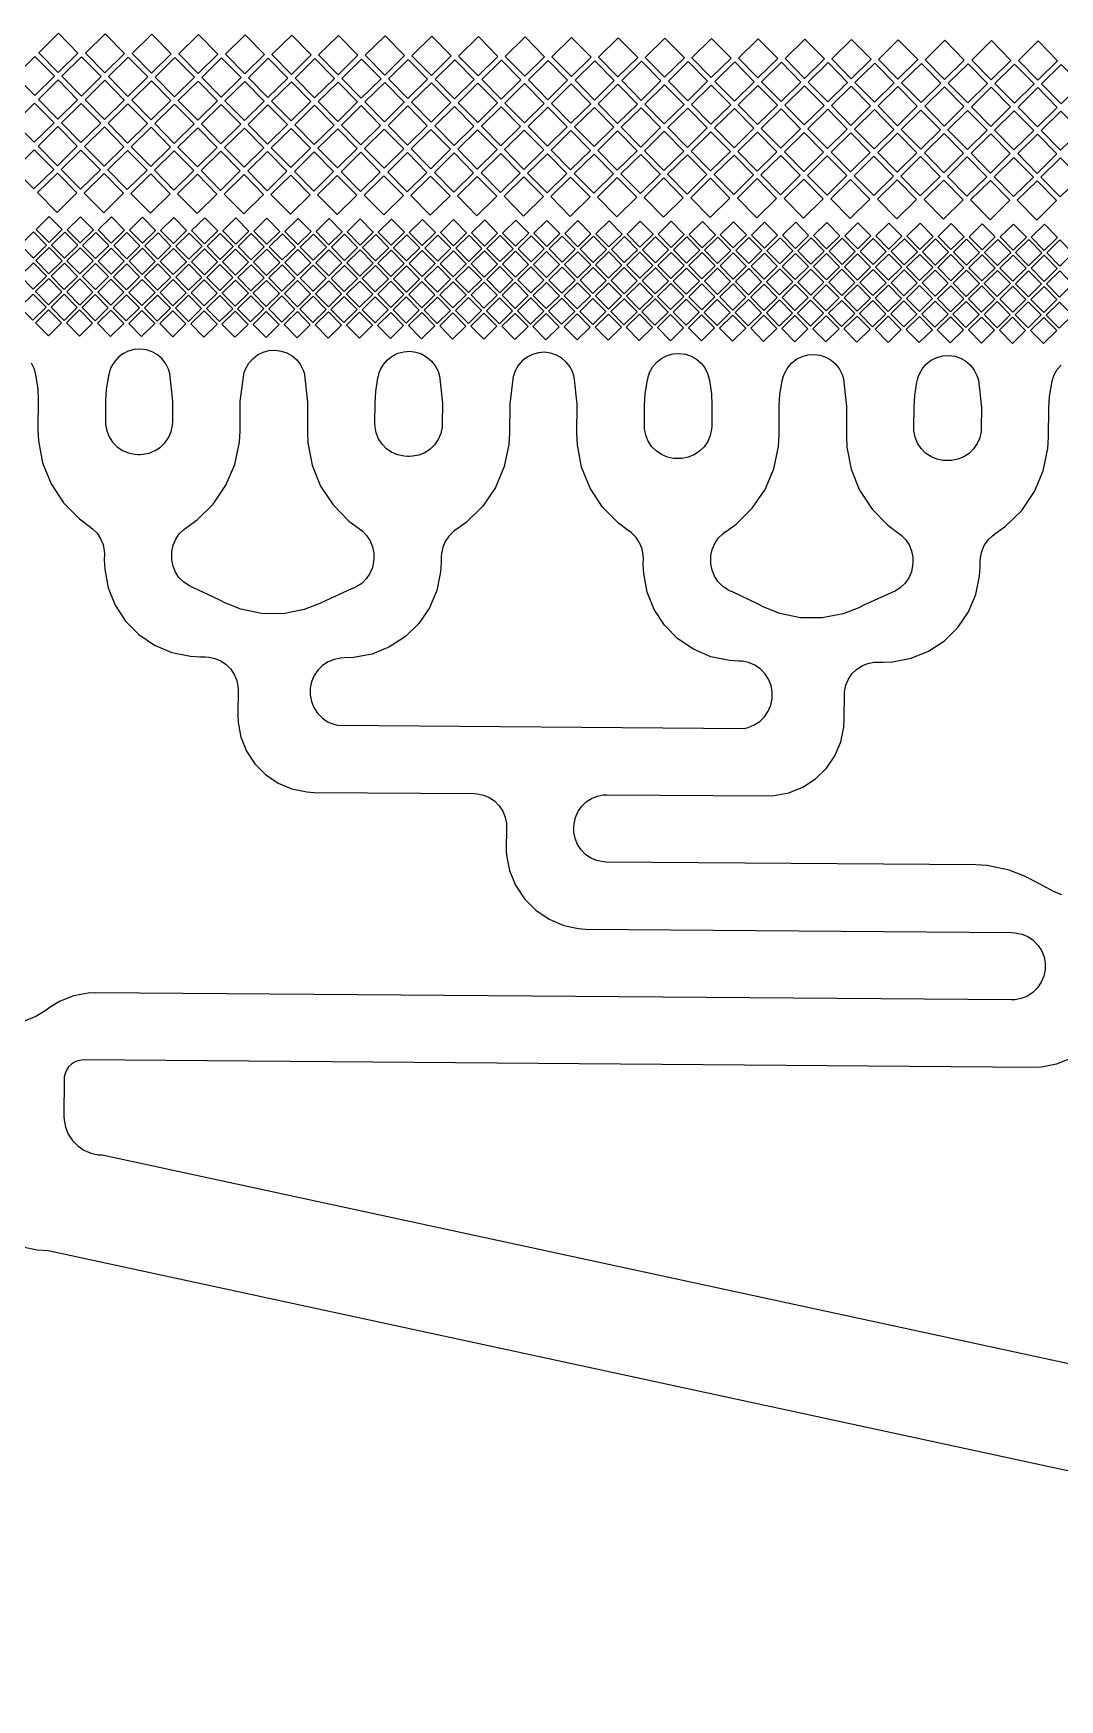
# Model space of a CAD drawing. Extents: x -7117 to 217883, y -155278 to 144722.
# Drawn here: x 82843 to 88708, y 116612 to 126139 of the extents above; entities that cross this region are included whole.
import ezdxf

# ---------------------------------------------------------------- set-up
doc = ezdxf.new("R2010")
doc.units = 13
doc.header["$MEASUREMENT"] = 0
doc.layers.add('2-light', color=80, linetype='Continuous')
doc.layers.add('3-dark', color=170, linetype='Continuous')

msp = doc.modelspace()

# ---------------------------------------------------------------- linework, layer by layer
at = {"layer": '2-light'}
msp.add_lwpolyline([(107453.6, 119228.9), (107361.4, 119138.1), (107253.2, 119067.1), (107133.3, 119018.5), (107006.2, 118994.3), (106941.5, 118991.6), (106941.5, 118991.6), (95119.5, 116631), (95056.4, 116620.5), (94894.7, 116612.1), (94754.6, 116626), (94712.6, 116634.2), (82928.9, 119179.1), (82928.9, 119179.1), (82864.2, 119182.8), (82737.5, 119209)], dxfattribs=at)
at = {"layer": '3-dark'}
for points in [[(83098.3, 126026.5), (82985.3, 125915.3), (82874.1, 126028.2), (82987.1, 126139.4)], [(83364.8, 126024.4), (83251.9, 125913.2), (83140.7, 126026.1), (83253.6, 126137.3)], [(83631.4, 126022.3), (83518.5, 125911.1), (83407.3, 126024), (83520.2, 126135.2)], [(83898, 126020.2), (83785, 125909), (83673.8, 126022), (83786.8, 126133.2)], [(84164.5, 126018.1), (84051.6, 125906.9), (83940.4, 126019.9), (84053.3, 126131.1)], [(84431.1, 126016.1), (84318.2, 125904.9), (84207, 126017.8), (84319.9, 126129)], [(84697.7, 126014), (84584.7, 125902.8), (84473.5, 126015.7), (84586.5, 126126.9)], [(84964.2, 126011.9), (84851.3, 125900.7), (84740.1, 126013.6), (84853, 126124.8)], [(85230.8, 126009.8), (85117.9, 125898.6), (85006.7, 126011.6), (85119.6, 126122.8)], [(85497.4, 126007.7), (85384.4, 125896.5), (85273.2, 126009.5), (85386.2, 126120.7)], [(85763.9, 126005.6), (85651, 125894.4), (85539.8, 126007.4), (85652.8, 126118.6)], [(86030.5, 126003.6), (85917.6, 125892.4), (85806.4, 126005.3), (85919.3, 126116.5)], [(86297.1, 126001.5), (86184.1, 125890.3), (86072.9, 126003.2), (86185.9, 126114.4)], [(86563.7, 125999.4), (86450.7, 125888.2), (86339.5, 126001.2), (86452.5, 126112.3)], [(86830.2, 125997.3), (86717.3, 125886.1), (86606.1, 125999.1), (86719, 126110.3)], [(87096.8, 125995.2), (86983.8, 125884), (86872.6, 125997), (86985.6, 126108.2)], [(87363.4, 125993.2), (87250.4, 125882), (87139.2, 125994.9), (87252.2, 126106.1)], [(87629.9, 125991.1), (87517, 125879.9), (87405.8, 125992.8), (87518.7, 126104)], [(87896.5, 125989), (87783.6, 125877.8), (87672.4, 125990.7), (87785.3, 126101.9)], [(88163.1, 125986.9), (88050.1, 125875.7), (87938.9, 125988.7), (88051.9, 126099.9)], [(88429.6, 125984.8), (88316.7, 125873.6), (88205.5, 125986.6), (88318.4, 126097.8)], [(88696.2, 125982.7), (88583.3, 125871.6), (88472.1, 125984.5), (88585, 126095.7)], [(82963.9, 125894.2), (82851, 125783), (82739.8, 125896), (82852.7, 126007.2)], [(83230.5, 125892.1), (83117.6, 125780.9), (83006.4, 125893.9), (83119.3, 126005.1)], [(83497.1, 125890.1), (83384.1, 125778.9), (83272.9, 125891.8), (83385.9, 126003)], [(83763.6, 125888), (83650.7, 125776.8), (83539.5, 125889.7), (83652.4, 126000.9)], [(84030.2, 125885.9), (83917.3, 125774.7), (83806.1, 125887.6), (83919, 125998.8)], [(84296.8, 125883.8), (84183.8, 125772.6), (84072.6, 125885.6), (84185.6, 125996.8)], [(84563.3, 125881.7), (84450.4, 125770.5), (84339.2, 125883.5), (84452.2, 125994.7)], [(84829.9, 125879.6), (84717, 125768.4), (84605.8, 125881.4), (84718.7, 125992.6)], [(85096.5, 125877.6), (84983.5, 125766.4), (84872.3, 125879.3), (84985.3, 125990.5)], [(85363.1, 125875.5), (85250.1, 125764.3), (85138.9, 125877.2), (85251.9, 125988.4)], [(85629.6, 125873.4), (85516.7, 125762.2), (85405.5, 125875.2), (85518.4, 125986.3)], [(85896.2, 125871.3), (85783.2, 125760.1), (85672, 125873.1), (85785, 125984.3)], [(86162.8, 125869.2), (86049.8, 125758), (85938.6, 125871), (86051.6, 125982.2)], [(86429.3, 125867.2), (86316.4, 125756), (86205.2, 125868.9), (86318.1, 125980.1)], [(86695.9, 125865.1), (86583, 125753.9), (86471.8, 125866.8), (86584.7, 125978)], [(86962.5, 125863), (86849.5, 125751.8), (86738.3, 125864.7), (86851.3, 125975.9)], [(87229, 125860.9), (87116.1, 125749.7), (87004.9, 125862.7), (87117.8, 125973.9)], [(87495.6, 125858.8), (87382.7, 125747.6), (87271.5, 125860.6), (87384.4, 125971.8)], [(87762.2, 125856.7), (87649.2, 125745.6), (87538, 125858.5), (87651, 125969.7)], [(88028.7, 125854.7), (87915.8, 125743.5), (87804.6, 125856.4), (87917.5, 125967.6)], [(88295.3, 125852.6), (88182.4, 125741.4), (88071.2, 125854.3), (88184.1, 125965.5)], [(88561.9, 125850.5), (88448.9, 125739.3), (88337.7, 125852.3), (88450.7, 125963.5)], [(88828.4, 125848.4), (88715.5, 125737.2), (88604.3, 125850.2), (88717.3, 125961.4)], [(83096.2, 125759.9), (82983.2, 125648.7), (82872, 125761.6), (82985, 125872.8)], [(83362.7, 125757.8), (83249.8, 125646.6), (83138.6, 125759.6), (83251.6, 125870.8)], [(83629.3, 125755.7), (83516.4, 125644.5), (83405.2, 125757.5), (83518.1, 125868.7)], [(83895.9, 125753.6), (83782.9, 125642.5), (83671.7, 125755.4), (83784.7, 125866.6)], [(84162.5, 125751.6), (84049.5, 125640.4), (83938.3, 125753.3), (84051.3, 125864.5)], [(84429, 125749.5), (84316.1, 125638.3), (84204.9, 125751.2), (84317.8, 125862.4)], [(84695.6, 125747.4), (84582.6, 125636.2), (84471.4, 125749.2), (84584.4, 125860.3)], [(84962.2, 125745.3), (84849.2, 125634.1), (84738, 125747.1), (84851, 125858.3)], [(85228.7, 125743.2), (85115.8, 125632), (85004.6, 125745), (85117.5, 125856.2)], [(85495.3, 125741.2), (85382.4, 125630), (85271.2, 125742.9), (85384.1, 125854.1)], [(85761.9, 125739.1), (85648.9, 125627.9), (85537.7, 125740.8), (85650.7, 125852)], [(86028.4, 125737), (85915.5, 125625.8), (85804.3, 125738.7), (85917.2, 125849.9)], [(86295, 125734.9), (86182.1, 125623.7), (86070.9, 125736.7), (86183.8, 125847.9)], [(86561.6, 125732.8), (86448.6, 125621.6), (86337.4, 125734.6), (86450.4, 125845.8)], [(86828.1, 125730.7), (86715.2, 125619.6), (86604, 125732.5), (86716.9, 125843.7)], [(87094.7, 125728.7), (86981.8, 125617.5), (86870.6, 125730.4), (86983.5, 125841.6)], [(87361.3, 125726.6), (87248.3, 125615.4), (87137.1, 125728.3), (87250.1, 125839.5)], [(87627.8, 125724.5), (87514.9, 125613.3), (87403.7, 125726.3), (87516.7, 125837.5)], [(87894.4, 125722.4), (87781.5, 125611.2), (87670.3, 125724.2), (87783.2, 125835.4)], [(88161, 125720.3), (88048, 125609.1), (87936.8, 125722.1), (88049.8, 125833.3)], [(88427.6, 125718.3), (88314.6, 125607.1), (88203.4, 125720), (88316.4, 125831.2)], [(88694.1, 125716.2), (88581.2, 125605), (88470, 125717.9), (88582.9, 125829.1)], [(82961.9, 125627.6), (82848.9, 125516.5), (82737.7, 125629.4), (82850.7, 125740.6)], [(83228.4, 125625.6), (83115.5, 125514.4), (83004.3, 125627.3), (83117.2, 125738.5)], [(83495, 125623.5), (83382, 125512.3), (83270.8, 125625.2), (83383.8, 125736.4)], [(83761.6, 125621.4), (83648.6, 125510.2), (83537.4, 125623.2), (83650.4, 125734.4)], [(84028.1, 125619.3), (83915.2, 125508.1), (83804, 125621.1), (83916.9, 125732.3)], [(84294.7, 125617.2), (84181.8, 125506), (84070.6, 125619), (84183.5, 125730.2)], [(84561.3, 125615.2), (84448.3, 125504), (84337.1, 125616.9), (84450.1, 125728.1)], [(84827.8, 125613.1), (84714.9, 125501.9), (84603.7, 125614.8), (84716.6, 125726)], [(85094.4, 125611), (84981.5, 125499.8), (84870.3, 125612.7), (84983.2, 125723.9)], [(85361, 125608.9), (85248, 125497.7), (85136.8, 125610.7), (85249.8, 125721.9)], [(85627.5, 125606.8), (85514.6, 125495.6), (85403.4, 125608.6), (85516.3, 125719.8)], [(85894.1, 125604.8), (85781.2, 125493.6), (85670, 125606.5), (85782.9, 125717.7)], [(86160.7, 125602.7), (86047.7, 125491.5), (85936.5, 125604.4), (86049.5, 125715.6)], [(86427.2, 125600.6), (86314.3, 125489.4), (86203.1, 125602.3), (86316.1, 125713.5)], [(86693.8, 125598.5), (86580.9, 125487.3), (86469.7, 125600.3), (86582.6, 125711.5)], [(86960.4, 125596.4), (86847.4, 125485.2), (86736.2, 125598.2), (86849.2, 125709.4)], [(87227, 125594.3), (87114, 125483.1), (87002.8, 125596.1), (87115.8, 125707.3)], [(87493.5, 125592.3), (87380.6, 125481.1), (87269.4, 125594), (87382.3, 125705.2)], [(87760.1, 125590.2), (87647.1, 125479), (87535.9, 125591.9), (87648.9, 125703.1)], [(88026.7, 125588.1), (87913.7, 125476.9), (87802.5, 125589.8), (87915.5, 125701)], [(88293.2, 125586), (88180.3, 125474.8), (88069.1, 125587.8), (88182, 125699)], [(88559.8, 125583.9), (88446.8, 125472.7), (88335.7, 125585.7), (88448.6, 125696.9)], [(88826.4, 125581.9), (88713.4, 125470.7), (88602.2, 125583.6), (88715.2, 125694.8)], [(83094.1, 125493.3), (82982.9, 125606.3), (82870, 125495.1), (82981.2, 125382.1)], [(83360.7, 125491.2), (83249.5, 125604.2), (83136.5, 125493), (83247.7, 125380)], [(83627.2, 125489.2), (83516, 125602.1), (83403.1, 125490.9), (83514.3, 125378)], [(83893.8, 125487.1), (83782.6, 125600), (83669.7, 125488.8), (83780.9, 125375.9)], [(84160.4, 125485), (84049.2, 125597.9), (83936.2, 125486.7), (84047.4, 125373.8)], [(84426.9, 125482.9), (84315.7, 125595.9), (84202.8, 125484.7), (84314, 125371.7)], [(84693.5, 125480.8), (84582.3, 125593.8), (84469.4, 125482.6), (84580.6, 125369.6)], [(84960.1, 125478.8), (84848.9, 125591.7), (84735.9, 125480.5), (84847.1, 125367.6)], [(85226.6, 125476.7), (85115.5, 125589.6), (85002.5, 125478.4), (85113.7, 125365.5)], [(85493.2, 125474.6), (85382, 125587.5), (85269.1, 125476.3), (85380.3, 125363.4)], [(85759.8, 125472.5), (85648.6, 125585.5), (85535.6, 125474.3), (85646.8, 125361.3)], [(86026.4, 125470.4), (85915.2, 125583.4), (85802.2, 125472.2), (85913.4, 125359.2)], [(86292.9, 125468.3), (86181.7, 125581.3), (86068.8, 125470.1), (86180, 125357.1)], [(86559.5, 125466.3), (86448.3, 125579.2), (86335.3, 125468), (86446.5, 125355.1)], [(86826.1, 125464.2), (86714.9, 125577.1), (86601.9, 125465.9), (86713.1, 125353)], [(87092.6, 125462.1), (86981.4, 125575), (86868.5, 125463.8), (86979.7, 125350.9)], [(87359.2, 125460), (87248, 125573), (87135.1, 125461.8), (87246.2, 125348.8)], [(87625.8, 125457.9), (87514.6, 125570.9), (87401.6, 125459.7), (87512.8, 125346.7)], [(87892.3, 125455.9), (87781.1, 125568.8), (87668.2, 125457.6), (87779.4, 125344.7)], [(88158.9, 125453.8), (88047.7, 125566.7), (87934.8, 125455.5), (88046, 125342.6)], [(88425.5, 125451.7), (88314.3, 125564.6), (88201.3, 125453.4), (88312.5, 125340.5)], [(88692, 125449.6), (88580.8, 125562.6), (88467.9, 125451.4), (88579.1, 125338.4)], [(82846.8, 125249.9), (82959.8, 125361.1), (82848.6, 125474), (82735.6, 125362.8)], [(83113.4, 125247.8), (83226.3, 125359), (83115.1, 125471.9), (83002.2, 125360.7)], [(83380, 125245.7), (83492.9, 125356.9), (83381.7, 125469.9), (83268.8, 125358.7)], [(83646.5, 125243.6), (83759.5, 125354.8), (83648.3, 125467.8), (83535.3, 125356.6)], [(83913.1, 125241.6), (84026, 125352.8), (83914.9, 125465.7), (83801.9, 125354.5)], [(84179.7, 125239.5), (84292.6, 125350.7), (84181.4, 125463.6), (84068.5, 125352.4)], [(84446.2, 125237.4), (84559.2, 125348.6), (84448, 125461.5), (84335, 125350.3)], [(84712.8, 125235.3), (84825.8, 125346.5), (84714.6, 125459.5), (84601.6, 125348.3)], [(84979.4, 125233.2), (85092.3, 125344.4), (84981.1, 125457.4), (84868.2, 125346.2)], [(85245.9, 125231.1), (85358.9, 125342.3), (85247.7, 125455.3), (85134.7, 125344.1)], [(85512.5, 125229.1), (85625.5, 125340.3), (85514.3, 125453.2), (85401.3, 125342)], [(85779.1, 125227), (85892, 125338.2), (85780.8, 125451.1), (85667.9, 125339.9)], [(86045.7, 125224.9), (86158.6, 125336.1), (86047.4, 125449), (85934.5, 125337.9)], [(86312.2, 125222.8), (86425.2, 125334), (86314, 125447), (86201, 125335.8)], [(86578.8, 125220.7), (86691.7, 125331.9), (86580.5, 125444.9), (86467.6, 125333.7)], [(86845.4, 125218.7), (86958.3, 125329.9), (86847.1, 125442.8), (86734.2, 125331.6)], [(87111.9, 125216.6), (87224.9, 125327.8), (87113.7, 125440.7), (87000.7, 125329.5)], [(87378.5, 125214.5), (87491.4, 125325.7), (87380.2, 125438.6), (87267.3, 125327.4)], [(87645.1, 125212.4), (87758, 125323.6), (87646.8, 125436.6), (87533.9, 125325.4)], [(87911.6, 125210.3), (88024.6, 125321.5), (87913.4, 125434.5), (87800.4, 125323.3)], [(88178.2, 125208.3), (88291.1, 125319.4), (88179.9, 125432.4), (88067, 125321.2)], [(88444.8, 125206.2), (88557.7, 125317.4), (88446.5, 125430.3), (88333.6, 125319.1)], [(88711.3, 125204.1), (88824.3, 125315.3), (88713.1, 125428.2), (88600.1, 125317)], [(83092, 125226.8), (82980.8, 125339.7), (82867.9, 125228.5), (82979.1, 125115.6)], [(83358.6, 125224.7), (83247.4, 125337.6), (83134.4, 125226.4), (83245.6, 125113.5)], [(83625.2, 125222.6), (83514, 125335.5), (83401, 125224.3), (83512.2, 125111.4)], [(83891.7, 125220.5), (83780.5, 125333.5), (83667.6, 125222.3), (83778.8, 125109.3)], [(84158.3, 125218.4), (84047.1, 125331.4), (83934.1, 125220.2), (84045.3, 125107.2)], [(84424.9, 125216.3), (84313.7, 125329.3), (84200.7, 125218.1), (84311.9, 125105.2)], [(84691.4, 125214.3), (84580.2, 125327.2), (84467.3, 125216), (84578.5, 125103.1)], [(84958, 125212.2), (84846.8, 125325.1), (84733.9, 125213.9), (84845.1, 125101)], [(85224.6, 125210.1), (85113.4, 125323), (85000.4, 125211.9), (85111.6, 125098.9)], [(85491.1, 125208), (85379.9, 125321), (85267, 125209.8), (85378.2, 125096.8)], [(85757.7, 125205.9), (85646.5, 125318.9), (85533.6, 125207.7), (85644.8, 125094.7)], [(86024.3, 125203.9), (85913.1, 125316.8), (85800.1, 125205.6), (85911.3, 125092.7)], [(86290.8, 125201.8), (86179.6, 125314.7), (86066.7, 125203.5), (86177.9, 125090.6)], [(86557.4, 125199.7), (86446.2, 125312.6), (86333.3, 125201.4), (86444.5, 125088.5)], [(86824, 125197.6), (86712.8, 125310.6), (86599.8, 125199.4), (86711, 125086.4)], [(87090.5, 125195.5), (86979.3, 125308.5), (86866.4, 125197.3), (86977.6, 125084.3)], [(87357.1, 125193.4), (87245.9, 125306.4), (87133, 125195.2), (87244.2, 125082.3)], [(87623.7, 125191.4), (87512.5, 125304.3), (87399.5, 125193.1), (87510.7, 125080.2)], [(87890.3, 125189.3), (87779.1, 125302.2), (87666.1, 125191), (87777.3, 125078.1)], [(88156.8, 125187.2), (88045.6, 125300.2), (87932.7, 125189), (88043.9, 125076)], [(88423.4, 125185.1), (88312.2, 125298.1), (88199.2, 125186.9), (88310.4, 125073.9)], [(88690, 125183), (88578.8, 125296), (88465.8, 125184.8), (88577, 125071.8)], [(82919, 124928.8), (82843.7, 124854.7), (82769.6, 124930), (82844.8, 125004.1)], [(83008.5, 125017), (82933.2, 124942.8), (82859.1, 125018.1), (82934.4, 125092.3)], [(83096.7, 124927.4), (83021.4, 124853.3), (82947.3, 124928.6), (83022.6, 125002.7)], [(83186.2, 125015.6), (83110.9, 124941.4), (83036.8, 125016.7), (83112.1, 125090.9)], [(83274.4, 124926), (83199.1, 124851.9), (83125, 124927.2), (83200.3, 125001.3)], [(83363.9, 125014.2), (83288.7, 124940.1), (83214.5, 125015.4), (83289.8, 125089.5)], [(83452.1, 124924.6), (83376.8, 124850.5), (83302.7, 124925.8), (83378, 124999.9)], [(83541.7, 125012.8), (83466.4, 124938.7), (83392.2, 125014), (83467.5, 125088.1)], [(83719.4, 125011.4), (83644.1, 124937.3), (83569.9, 125012.6), (83645.2, 125086.7)], [(83897.1, 125010), (83821.8, 124935.9), (83747.7, 125011.2), (83823, 125085.3)], [(84074.8, 125008.6), (83999.5, 124934.5), (83925.4, 125009.8), (84000.7, 125083.9)], [(84252.5, 125007.2), (84177.2, 124933.1), (84103.1, 125008.4), (84178.4, 125082.5)], [(84430.2, 125005.9), (84354.9, 124931.7), (84280.8, 125007), (84356.1, 125081.2)], [(84607.9, 125004.5), (84532.6, 124930.3), (84458.5, 125005.6), (84533.8, 125079.8)], [(84785.6, 125003.1), (84710.3, 124929), (84636.2, 125004.3), (84711.5, 125078.4)], [(84963.3, 125001.7), (84888, 124927.6), (84813.9, 125002.9), (84889.2, 125077)], [(85141.1, 125000.3), (85065.8, 124926.2), (84991.6, 125001.5), (85066.9, 125075.6)], [(85318.8, 124998.9), (85243.5, 124924.8), (85169.3, 125000.1), (85244.6, 125074.2)], [(85496.5, 124997.5), (85421.2, 124923.4), (85347, 124998.7), (85422.3, 125072.8)], [(85674.2, 124996.1), (85598.9, 124922), (85524.8, 124997.3), (85600.1, 125071.4)], [(85851.9, 124994.8), (85776.6, 124920.6), (85702.5, 124995.9), (85777.8, 125070.1)], [(86029.6, 124993.4), (85954.3, 124919.2), (85880.2, 124994.5), (85955.5, 125068.7)], [(86207.3, 124992), (86132, 124917.9), (86057.9, 124993.2), (86133.2, 125067.3)], [(86385, 124990.6), (86309.7, 124916.5), (86235.6, 124991.8), (86310.9, 125065.9)], [(86562.7, 124989.2), (86487.4, 124915.1), (86413.3, 124990.4), (86488.6, 125064.5)], [(86740.5, 124987.8), (86665.2, 124913.7), (86591, 124989), (86666.3, 125063.1)], [(86918.2, 124986.4), (86842.9, 124912.3), (86768.7, 124987.6), (86844, 125061.7)], [(87095.9, 124985), (87020.6, 124910.9), (86946.4, 124986.2), (87021.7, 125060.3)], [(87273.6, 124983.7), (87198.3, 124909.5), (87124.2, 124984.8), (87199.5, 125059)], [(87451.3, 124982.3), (87376, 124908.1), (87301.9, 124983.4), (87377.2, 125057.6)], [(87629, 124980.9), (87553.7, 124906.8), (87479.6, 124982), (87554.9, 125056.2)], [(87806.7, 124979.5), (87731.4, 124905.4), (87657.3, 124980.7), (87732.6, 125054.8)], [(87984.4, 124978.1), (87909.1, 124904), (87835, 124979.3), (87910.3, 125053.4)], [(88162.1, 124976.7), (88086.8, 124902.6), (88012.7, 124977.9), (88088, 125052)], [(88339.8, 124975.3), (88264.5, 124901.2), (88190.4, 124976.5), (88265.7, 125050.6)], [(88517.6, 124973.9), (88442.3, 124899.8), (88368.1, 124975.1), (88443.4, 125049.2)], [(88695.3, 124972.6), (88620, 124898.4), (88545.8, 124973.7), (88621.1, 125047.9)], [(83007.1, 124839.3), (82931.8, 124765.1), (82857.7, 124840.4), (82933, 124914.5)], [(83184.9, 124837.9), (83109.6, 124763.7), (83035.4, 124839), (83110.7, 124913.2)], [(83362.6, 124836.5), (83287.3, 124762.3), (83213.1, 124837.6), (83288.4, 124911.8)], [(83540.3, 124835.1), (83465, 124761), (83390.8, 124836.3), (83466.1, 124910.4)], [(83629.8, 124923.2), (83554.5, 124849.1), (83480.4, 124924.4), (83555.7, 124998.5)], [(83718, 124833.7), (83642.7, 124759.6), (83568.6, 124834.9), (83643.9, 124909)], [(83807.5, 124921.9), (83732.2, 124847.7), (83658.1, 124923), (83733.4, 124997.2)], [(83895.7, 124832.3), (83820.4, 124758.2), (83746.3, 124833.5), (83821.6, 124907.6)], [(83985.2, 124920.5), (83909.9, 124846.3), (83835.8, 124921.6), (83911.1, 124995.8)], [(84073.4, 124830.9), (83998.1, 124756.8), (83924, 124832.1), (83999.3, 124906.2)], [(84163, 124919.1), (84087.7, 124845), (84013.5, 124920.3), (84088.8, 124994.4)], [(84251.1, 124829.5), (84175.8, 124755.4), (84101.7, 124830.7), (84177, 124904.8)], [(84340.7, 124917.7), (84265.4, 124843.6), (84191.2, 124918.9), (84266.5, 124993)], [(84428.8, 124828.1), (84353.5, 124754), (84279.4, 124829.3), (84354.7, 124903.4)], [(84518.4, 124916.3), (84443.1, 124842.2), (84368.9, 124917.5), (84444.2, 124991.6)], [(84696.1, 124914.9), (84620.8, 124840.8), (84546.7, 124916.1), (84622, 124990.2)], [(84873.8, 124913.5), (84798.5, 124839.4), (84724.4, 124914.7), (84799.7, 124988.8)], [(85051.5, 124912.1), (84976.2, 124838), (84902.1, 124913.3), (84977.4, 124987.4)], [(85229.2, 124910.8), (85153.9, 124836.6), (85079.8, 124911.9), (85155.1, 124986.1)], [(85406.9, 124909.4), (85331.6, 124835.2), (85257.5, 124910.5), (85332.8, 124984.7)], [(85584.6, 124908), (85509.3, 124833.9), (85435.2, 124909.2), (85510.5, 124983.3)], [(85762.3, 124906.6), (85687.1, 124832.5), (85612.9, 124907.8), (85688.2, 124981.9)], [(85940.1, 124905.2), (85864.8, 124831.1), (85790.6, 124906.4), (85865.9, 124980.5)], [(86117.8, 124903.8), (86042.5, 124829.7), (85968.3, 124905), (86043.6, 124979.1)], [(86295.5, 124902.4), (86220.2, 124828.3), (86146.1, 124903.6), (86221.3, 124977.7)], [(86473.2, 124901), (86397.9, 124826.9), (86323.8, 124902.2), (86399.1, 124976.3)], [(86650.9, 124899.7), (86575.6, 124825.5), (86501.5, 124900.8), (86576.8, 124975)], [(86828.6, 124898.3), (86753.3, 124824.1), (86679.2, 124899.4), (86754.5, 124973.6)], [(87006.3, 124896.9), (86931, 124822.8), (86856.9, 124898.1), (86932.2, 124972.2)], [(87184, 124895.5), (87108.7, 124821.4), (87034.6, 124896.7), (87109.9, 124970.8)], [(87361.7, 124894.1), (87286.4, 124820), (87212.3, 124895.3), (87287.6, 124969.4)], [(87539.5, 124892.7), (87464.2, 124818.6), (87390, 124893.9), (87465.3, 124968)], [(87717.2, 124891.3), (87641.9, 124817.2), (87567.7, 124892.5), (87643, 124966.6)], [(87894.9, 124889.9), (87819.6, 124815.8), (87745.4, 124891.1), (87820.7, 124965.2)], [(88072.6, 124888.6), (87997.3, 124814.4), (87923.2, 124889.7), (87998.5, 124963.9)], [(88250.3, 124887.2), (88175, 124813), (88100.9, 124888.3), (88176.2, 124962.5)], [(88428, 124885.8), (88352.7, 124811.7), (88278.6, 124886.9), (88353.9, 124961.1)], [(88605.7, 124884.4), (88530.4, 124810.3), (88456.3, 124885.6), (88531.6, 124959.7)], [(88783.4, 124883), (88708.1, 124808.9), (88634, 124884.2), (88709.3, 124958.3)], [(82917.6, 124751.1), (82842.3, 124677), (82768.2, 124752.3), (82843.5, 124826.4)], [(83095.3, 124749.7), (83020, 124675.6), (82945.9, 124750.9), (83021.2, 124825)], [(83273, 124748.3), (83197.7, 124674.2), (83123.6, 124749.5), (83198.9, 124823.6)], [(83450.7, 124746.9), (83375.4, 124672.8), (83301.3, 124748.1), (83376.6, 124822.2)], [(83628.4, 124745.5), (83553.1, 124671.4), (83479, 124746.7), (83554.3, 124820.8)], [(83806.1, 124744.2), (83730.8, 124670), (83656.7, 124745.3), (83732, 124819.4)], [(83983.9, 124742.8), (83908.6, 124668.6), (83834.4, 124743.9), (83909.7, 124818.1)], [(84161.6, 124741.4), (84086.3, 124667.2), (84012.1, 124742.5), (84087.4, 124816.7)], [(84339.3, 124740), (84264, 124665.9), (84189.8, 124741.2), (84265.1, 124815.3)], [(84517, 124738.6), (84441.7, 124664.5), (84367.6, 124739.8), (84442.9, 124813.9)], [(84606.5, 124826.8), (84531.2, 124752.6), (84457.1, 124827.9), (84532.4, 124902.1)], [(84694.7, 124737.2), (84619.4, 124663.1), (84545.3, 124738.4), (84620.6, 124812.5)], [(84784.2, 124825.4), (84708.9, 124751.2), (84634.8, 124826.5), (84710.1, 124900.7)], [(84872.4, 124735.8), (84797.1, 124661.7), (84723, 124737), (84798.3, 124811.1)], [(84962, 124824), (84886.7, 124749.9), (84812.5, 124825.2), (84887.8, 124899.3)], [(85050.1, 124734.4), (84974.8, 124660.3), (84900.7, 124735.6), (84976, 124809.7)], [(85139.7, 124822.6), (85064.4, 124748.5), (84990.2, 124823.8), (85065.5, 124897.9)], [(85227.8, 124733), (85152.5, 124658.9), (85078.4, 124734.2), (85153.7, 124808.3)], [(85317.4, 124821.2), (85242.1, 124747.1), (85168, 124822.4), (85243.2, 124896.5)], [(85495.1, 124819.8), (85419.8, 124745.7), (85345.7, 124821), (85421, 124895.1)], [(85672.8, 124818.4), (85597.5, 124744.3), (85523.4, 124819.6), (85598.7, 124893.7)], [(85850.5, 124817), (85775.2, 124742.9), (85701.1, 124818.2), (85776.4, 124892.3)], [(86028.2, 124815.7), (85952.9, 124741.5), (85878.8, 124816.8), (85954.1, 124891)], [(86205.9, 124814.3), (86130.6, 124740.1), (86056.5, 124815.4), (86131.8, 124889.6)], [(86383.6, 124812.9), (86308.3, 124738.8), (86234.2, 124814.1), (86309.5, 124888.2)], [(86561.4, 124811.5), (86486.1, 124737.4), (86411.9, 124812.7), (86487.2, 124886.8)], [(86739.1, 124810.1), (86663.8, 124736), (86589.6, 124811.3), (86664.9, 124885.4)], [(86916.8, 124808.7), (86841.5, 124734.6), (86767.3, 124809.9), (86842.6, 124884)], [(87094.5, 124807.3), (87019.2, 124733.2), (86945.1, 124808.5), (87020.4, 124882.6)], [(87272.2, 124805.9), (87196.9, 124731.8), (87122.8, 124807.1), (87198.1, 124881.2)], [(87449.9, 124804.6), (87374.6, 124730.4), (87300.5, 124805.7), (87375.8, 124879.9)], [(87627.6, 124803.2), (87552.3, 124729), (87478.2, 124804.3), (87553.5, 124878.5)], [(87805.3, 124801.8), (87730, 124727.7), (87655.9, 124803), (87731.2, 124877.1)], [(87983, 124800.4), (87907.7, 124726.3), (87833.6, 124801.6), (87908.9, 124875.7)], [(88160.7, 124799), (88085.5, 124724.9), (88011.3, 124800.2), (88086.6, 124874.3)], [(88338.5, 124797.6), (88263.2, 124723.5), (88189, 124798.8), (88264.3, 124872.9)], [(88516.2, 124796.2), (88440.9, 124722.1), (88366.7, 124797.4), (88442, 124871.5)], [(88693.9, 124794.8), (88618.6, 124720.7), (88544.5, 124796), (88619.7, 124870.1)], [(83005.8, 124661.5), (82930.5, 124587.4), (82856.3, 124662.7), (82931.6, 124736.8)], [(83183.5, 124660.2), (83108.2, 124586), (83034, 124661.3), (83109.3, 124735.5)], [(83361.2, 124658.8), (83287, 124734.1), (83211.7, 124659.9), (83285.9, 124584.6)], [(83538.9, 124657.4), (83464.8, 124732.7), (83389.5, 124658.5), (83463.6, 124583.2)], [(83716.6, 124656), (83642.5, 124731.3), (83567.2, 124657.2), (83641.3, 124581.9)], [(83894.3, 124654.6), (83820.2, 124729.9), (83744.9, 124655.8), (83819, 124580.5)], [(84072, 124653.2), (83997.9, 124728.5), (83922.6, 124654.4), (83996.7, 124579.1)], [(84249.7, 124651.8), (84174.4, 124577.7), (84100.3, 124653), (84175.6, 124727.1)], [(84427.4, 124650.4), (84352.1, 124576.3), (84278, 124651.6), (84353.3, 124725.7)], [(84605.1, 124649.1), (84531, 124724.3), (84455.7, 124650.2), (84529.9, 124574.9)], [(84782.9, 124647.7), (84708.7, 124723), (84633.4, 124648.8), (84707.6, 124573.5)], [(84960.6, 124646.3), (84886.4, 124721.6), (84811.1, 124647.4), (84885.3, 124572.1)], [(85138.3, 124644.9), (85064.1, 124720.2), (84988.9, 124646.1), (85063, 124570.8)], [(85316, 124643.5), (85241.9, 124718.8), (85166.6, 124644.7), (85240.7, 124569.4)], [(85405.5, 124731.7), (85330.2, 124657.5), (85256.1, 124732.8), (85331.4, 124807)], [(85493.7, 124642.1), (85418.4, 124568), (85344.3, 124643.3), (85419.6, 124717.4)], [(85583.3, 124730.3), (85508, 124656.1), (85433.8, 124731.4), (85509.1, 124805.6)], [(85671.4, 124640.7), (85596.1, 124566.6), (85522, 124641.9), (85597.3, 124716)], [(85761, 124728.9), (85685.7, 124654.8), (85611.5, 124730.1), (85686.8, 124804.2)], [(85849.1, 124639.3), (85775, 124714.6), (85699.7, 124640.5), (85773.8, 124565.2)], [(85938.7, 124727.5), (85863.4, 124653.4), (85789.2, 124728.7), (85864.5, 124802.8)], [(86026.8, 124637.9), (85952.7, 124713.2), (85877.4, 124639.1), (85951.5, 124563.8)], [(86116.4, 124726.1), (86041.1, 124652), (85967, 124727.3), (86042.3, 124801.4)], [(86294.1, 124724.7), (86218.8, 124650.6), (86144.7, 124725.9), (86220, 124800)], [(86471.8, 124723.3), (86396.5, 124649.2), (86322.4, 124724.5), (86397.7, 124798.6)], [(86649.5, 124721.9), (86574.2, 124647.8), (86500.1, 124723.1), (86575.4, 124797.2)], [(86827.2, 124720.6), (86751.9, 124646.4), (86677.8, 124721.7), (86753.1, 124795.9)], [(87004.9, 124719.2), (86929.6, 124645), (86855.5, 124720.3), (86930.8, 124794.5)], [(87182.6, 124717.8), (87107.3, 124643.7), (87033.2, 124719), (87108.5, 124793.1)], [(87360.4, 124716.4), (87285.1, 124642.3), (87210.9, 124717.6), (87286.2, 124791.7)], [(87538.1, 124715), (87462.8, 124640.9), (87388.6, 124716.2), (87463.9, 124790.3)], [(87715.8, 124713.6), (87640.5, 124639.5), (87566.4, 124714.8), (87641.6, 124788.9)], [(87893.5, 124712.2), (87818.2, 124638.1), (87744.1, 124713.4), (87819.4, 124787.5)], [(88071.2, 124710.8), (87995.9, 124636.7), (87921.8, 124712), (87997.1, 124786.1)], [(88248.9, 124709.5), (88173.6, 124635.3), (88099.5, 124710.6), (88174.8, 124784.8)], [(88426.6, 124708.1), (88351.3, 124633.9), (88277.2, 124709.2), (88352.5, 124783.4)], [(88604.3, 124706.7), (88529, 124632.6), (88454.9, 124707.9), (88530.2, 124782)], [(88782, 124705.3), (88706.7, 124631.2), (88632.6, 124706.5), (88707.9, 124780.6)], [(82916.2, 124573.4), (82842.1, 124648.7), (82766.8, 124574.5), (82840.9, 124499.2)], [(83093.9, 124572), (83018.6, 124497.9), (82944.5, 124573.2), (83019.8, 124647.3)], [(83122.2, 124571.8), (83196.3, 124496.5), (83271.6, 124570.6), (83197.5, 124645.9)], [(83374, 124495.1), (83449.3, 124569.2), (83375.2, 124644.5), (83299.9, 124570.4)], [(83551.7, 124493.7), (83627, 124567.8), (83552.9, 124643.1), (83477.6, 124569)], [(83729.5, 124492.3), (83804.8, 124566.4), (83730.6, 124641.7), (83655.3, 124567.6)], [(83907.2, 124490.9), (83982.5, 124565.1), (83908.3, 124640.4), (83833, 124566.2)], [(84160.2, 124563.7), (84086, 124639), (84010.7, 124564.8), (84084.9, 124489.5)], [(84337.9, 124562.3), (84262.6, 124488.1), (84188.5, 124563.4), (84263.8, 124637.6)], [(84366.2, 124562.1), (84440.3, 124486.8), (84515.6, 124560.9), (84441.5, 124636.2)], [(84618, 124485.4), (84693.3, 124559.5), (84619.2, 124634.8), (84543.9, 124560.7)], [(84795.7, 124484), (84871, 124558.1), (84796.9, 124633.4), (84721.6, 124559.3)], [(84973.4, 124482.6), (85048.7, 124556.7), (84974.6, 124632), (84899.3, 124557.9)], [(85151.1, 124481.2), (85226.4, 124555.3), (85152.3, 124630.6), (85077, 124556.5)], [(85404.2, 124554), (85330, 124629.2), (85254.7, 124555.1), (85328.9, 124479.8)], [(85581.9, 124552.6), (85506.6, 124478.4), (85432.4, 124553.7), (85507.7, 124627.9)], [(85610.1, 124552.3), (85684.3, 124477), (85759.6, 124551.2), (85685.4, 124626.5)], [(85862, 124475.7), (85937.3, 124549.8), (85863.2, 124625.1), (85787.9, 124551)], [(86039.7, 124474.3), (86115, 124548.4), (86040.9, 124623.7), (85965.6, 124549.6)], [(86204.5, 124636.6), (86130.4, 124711.9), (86055.1, 124637.7), (86129.2, 124562.4)], [(86217.4, 124472.9), (86292.7, 124547), (86218.6, 124622.3), (86143.3, 124548.2)], [(86382.3, 124635.2), (86308.1, 124710.5), (86232.8, 124636.3), (86307, 124561)], [(86395.1, 124471.5), (86470.4, 124545.6), (86396.3, 124620.9), (86321, 124546.8)], [(86560, 124633.8), (86485.8, 124709.1), (86410.5, 124635), (86484.7, 124559.7)], [(86648.1, 124544.2), (86574, 124619.5), (86498.7, 124545.4), (86572.8, 124470.1)], [(86737.7, 124632.4), (86662.4, 124558.3), (86588.2, 124633.6), (86663.5, 124707.7)], [(86825.8, 124542.8), (86750.5, 124468.7), (86676.4, 124544), (86751.7, 124618.1)], [(86915.4, 124631), (86840.1, 124556.9), (86766, 124632.2), (86841.3, 124706.3)], [(87093.1, 124629.6), (87019, 124704.9), (86943.7, 124630.8), (87017.8, 124555.5)], [(87270.8, 124628.2), (87196.7, 124703.5), (87121.4, 124629.4), (87195.5, 124554.1)], [(87448.5, 124626.8), (87374.4, 124702.1), (87299.1, 124628), (87373.2, 124552.7)], [(87626.2, 124625.5), (87552.1, 124700.8), (87476.8, 124626.6), (87550.9, 124551.3)], [(87803.9, 124624.1), (87729.8, 124699.4), (87654.5, 124625.2), (87728.6, 124549.9)], [(87981.7, 124622.7), (87906.4, 124548.6), (87832.2, 124623.9), (87907.5, 124698)], [(88159.4, 124621.3), (88084.1, 124547.2), (88009.9, 124622.5), (88085.2, 124696.6)], [(88337.1, 124619.9), (88262.9, 124695.2), (88187.6, 124621.1), (88261.8, 124545.8)], [(88514.8, 124618.5), (88440.7, 124693.8), (88365.4, 124619.7), (88439.5, 124544.4)], [(88692.5, 124617.1), (88618.4, 124692.4), (88543.1, 124618.3), (88617.2, 124543)], [(83004.4, 124483.8), (82930.2, 124559.1), (82854.9, 124485), (82929.1, 124409.7)], [(83182.1, 124482.4), (83107.9, 124557.7), (83032.6, 124483.6), (83106.8, 124408.3)], [(83359.8, 124481.1), (83285.7, 124556.4), (83210.4, 124482.2), (83284.5, 124406.9)], [(83537.5, 124479.7), (83463.4, 124555), (83388.1, 124480.8), (83462.2, 124405.5)], [(83715.2, 124478.3), (83641.1, 124553.6), (83565.8, 124479.4), (83639.9, 124404.1)], [(83892.9, 124476.9), (83818.8, 124552.2), (83743.5, 124478.1), (83817.6, 124402.8)], [(84070.6, 124475.5), (83996.5, 124550.8), (83921.2, 124476.7), (83995.3, 124401.4)], [(84248.3, 124474.1), (84174.2, 124549.4), (84098.9, 124475.3), (84173, 124400)], [(84426, 124472.7), (84351.9, 124548), (84276.6, 124473.9), (84350.8, 124398.6)], [(84603.8, 124471.3), (84529.6, 124546.6), (84454.3, 124472.5), (84528.5, 124397.2)], [(84781.5, 124470), (84707.3, 124545.3), (84632, 124471.1), (84706.2, 124395.8)], [(84959.2, 124468.6), (84885.1, 124543.9), (84809.8, 124469.7), (84883.9, 124394.4)], [(85136.9, 124467.2), (85062.8, 124542.5), (84987.5, 124468.3), (85061.6, 124393)], [(85314.6, 124465.8), (85240.5, 124541.1), (85165.2, 124467), (85239.3, 124391.7)], [(85492.3, 124464.4), (85418.2, 124539.7), (85342.9, 124465.6), (85417, 124390.3)], [(85670, 124463), (85595.9, 124538.3), (85520.6, 124464.2), (85594.7, 124388.9)], [(85847.7, 124461.6), (85773.6, 124536.9), (85698.3, 124462.8), (85772.4, 124387.5)], [(86025.4, 124460.2), (85951.3, 124535.5), (85876, 124461.4), (85950.1, 124386.1)], [(86203.2, 124458.9), (86129, 124534.1), (86053.7, 124460), (86127.9, 124384.7)], [(86380.9, 124457.5), (86306.7, 124532.8), (86231.4, 124458.6), (86305.6, 124383.3)], [(86558.6, 124456.1), (86484.4, 124531.4), (86409.1, 124457.2), (86483.3, 124381.9)], [(86736.3, 124454.7), (86662.2, 124530), (86586.9, 124455.9), (86661, 124380.6)], [(86914, 124453.3), (86839.9, 124528.6), (86764.6, 124454.5), (86838.7, 124379.2)], [(86854.1, 124542.6), (86928.3, 124467.3), (87003.5, 124541.5), (86929.4, 124616.8)], [(87091.7, 124451.9), (87017.6, 124527.2), (86942.3, 124453.1), (87016.4, 124377.8)], [(87106, 124465.9), (87181.3, 124540.1), (87107.1, 124615.4), (87031.8, 124541.2)], [(87269.4, 124450.5), (87195.3, 124525.8), (87120, 124451.7), (87194.1, 124376.4)], [(87283.7, 124464.6), (87359, 124538.7), (87284.8, 124614), (87209.5, 124539.9)], [(87447.1, 124449.1), (87373, 124524.4), (87297.7, 124450.3), (87371.8, 124375)], [(87461.4, 124463.2), (87536.7, 124537.3), (87462.5, 124612.6), (87387.3, 124538.5)], [(87624.8, 124447.7), (87550.7, 124523), (87475.4, 124448.9), (87549.5, 124373.6)], [(87639.1, 124461.8), (87714.4, 124535.9), (87640.3, 124611.2), (87565, 124537.1)], [(87892.1, 124534.5), (87818, 124609.8), (87742.7, 124535.7), (87816.8, 124460.4)], [(88069.8, 124533.1), (87994.5, 124459), (87920.4, 124534.3), (87995.7, 124608.4)], [(88098.1, 124532.9), (88172.2, 124457.6), (88247.5, 124531.7), (88173.4, 124607)], [(88349.9, 124456.2), (88425.2, 124530.4), (88351.1, 124605.7), (88275.8, 124531.5)], [(88527.6, 124454.8), (88602.9, 124529), (88528.8, 124604.3), (88453.5, 124530.1)], [(88705.4, 124453.5), (88780.7, 124527.6), (88706.5, 124602.9), (88631.2, 124528.8)], [(87802.6, 124446.4), (87728.4, 124521.7), (87653.1, 124447.5), (87727.3, 124372.2)], [(87980.3, 124445), (87906.1, 124520.3), (87830.8, 124446.1), (87905, 124370.8)], [(88158, 124443.6), (88083.8, 124518.9), (88008.5, 124444.8), (88082.7, 124369.5)], [(88335.7, 124442.2), (88261.6, 124517.5), (88186.3, 124443.4), (88260.4, 124368.1)], [(88513.4, 124440.8), (88439.3, 124516.1), (88364, 124442), (88438.1, 124366.7)], [(88691.1, 124439.4), (88617, 124514.7), (88541.7, 124440.6), (88615.8, 124365.3)], [(83276.6, 124199), (83275.7, 124195.4), (83272.5, 124181.9), (83259.5, 124104.4), (83255.8, 124039.7), (83254.9, 123920.7), (83255.7, 123902.4), (83262.5, 123866.4), (83276.3, 123832.4), (83296.4, 123801.8), (83322.1, 123775.7), (83352.5, 123755.1), (83386.2, 123740.8), (83422.1, 123733.3), (83440.4, 123732.3), (83451.4, 123732.2), (83469.8, 123733), (83505.8, 123739.8), (83539.8, 123753.6), (83570.4, 123773.7), (83596.5, 123799.4), (83617.1, 123829.8), (83631.4, 123863.5), (83638.9, 123899.4), (83639.9, 123917.7), (83640.8, 124036.7), (83623.4, 124192.7), (83622.5, 124196.3), (83621.8, 124199.3), (83615.6, 124218.9), (83600.1, 124250.2), (83578.7, 124277.8), (83552.4, 124300.7), (83522.1, 124318), (83489, 124329.1), (83454.4, 124333.5), (83419.6, 124331.1), (83385.9, 124321.9), (83354.7, 124306.4), (83327.1, 124285), (83304.2, 124258.7), (83286.8, 124228.4), (83278.4, 124205.6)], [(84392.5, 124190.3), (84393.4, 124186.7), (84410.8, 124030.7), (84409.5, 123862.6), (84409.5, 123862.6), (84412.2, 123797.9), (84436.4, 123670.8), (84485, 123550.9), (84556, 123442.8), (84646.8, 123350.6), (84701.8, 123309.4), (84705.2, 123307.1), (84706.1, 123306.5), (84721.7, 123294.8), (84747.4, 123268.7), (84767.5, 123238.1), (84781.3, 123204.1), (84788.2, 123168.1), (84788.9, 123149.7), (84788.9, 123138.7), (84787.8, 123120.4), (84780.4, 123084.5), (84766.1, 123050.8), (84745.5, 123020.4), (84719.4, 122994.7), (84688.7, 122974.6), (84668.9, 122965.6), (84665.8, 122964.5), (84513.2, 122895.4), (84480.9, 122878.9), (84390, 122844.2), (84269.9, 122821.3), (84147.8, 122822.2), (84028.1, 122847), (83937.8, 122883.2), (83905.7, 122900.1), (83754.2, 122971.6), (83751.1, 122972.8), (83731.4, 122982.1), (83701.1, 123002.7), (83675.4, 123028.8), (83655.3, 123059.4), (83641.5, 123093.4), (83634.6, 123129.4), (83633.9, 123147.8), (83634, 123158.8), (83635, 123177.1), (83642.4, 123213), (83656.7, 123246.7), (83677.3, 123277.1), (83703.5, 123302.8), (83719.2, 123314.2), (83720.2, 123314.8), (83723.6, 123317), (83779.2, 123357.4), (83871.4, 123448.1), (83944.1, 123555.1), (83994.6, 123674.3), (84020.8, 123801), (84024.5, 123865.6), (84025.8, 124033.7), (84045.7, 124189.4), (84046.6, 124193), (84048.4, 124199.6), (84056.8, 124222.4), (84074.2, 124252.7), (84097.1, 124279), (84124.7, 124300.4), (84155.9, 124315.9), (84189.6, 124325.1), (84224.4, 124327.5), (84259, 124323.1), (84292.1, 124312), (84322.4, 124294.7), (84348.7, 124271.7), (84370, 124244.1), (84385.6, 124212.9), (84391.8, 124193.3)], [(85586.5, 124180.9), (85585.6, 124177.4), (85565.8, 124021.7), (85564.5, 123853.6), (85560.8, 123789), (85534.5, 123662.3), (85484.1, 123543.1), (85411.4, 123436.1), (85319.2, 123345.3), (85263.5, 123305), (85260.1, 123302.8), (85259.2, 123302.2), (85243.4, 123290.8), (85217.3, 123265), (85196.7, 123234.7), (85182.4, 123201), (85175, 123165.1), (85173.9, 123146.7), (85173.7, 123113.7), (85170.6, 123059.9), (85148.7, 122954.3), (85106.7, 122855), (85046.1, 122765.8), (84969.3, 122690.2), (84879.2, 122631), (84779.2, 122590.5), (84673.3, 122570.3), (84619.4, 122568.1), (84600.4, 122567.3), (84563, 122560.1), (84527.8, 122545.9), (84496, 122525), (84468.9, 122498.3), (84447.6, 122466.9), (84432.8, 122431.9), (84425, 122394.7), (84424.8, 122356.6), (84431.9, 122319.3), (84446.1, 122284.1), (84467, 122252.3), (84493.7, 122225.2), (84525.1, 122203.8), (84560.1, 122189), (84581, 122183.8), (84583.4, 122183.3), (86904.3, 122165.2), (86906.7, 122165.6), (86927.6, 122170.5), (86962.9, 122184.8), (86994.7, 122205.7), (87021.7, 122232.3), (87043.1, 122263.8), (87057.9, 122298.8), (87065.6, 122336), (87065.9, 122374), (87058.8, 122411.4), (87044.5, 122446.6), (87023.7, 122478.4), (86997, 122505.5), (86965.6, 122526.8), (86930.5, 122541.7), (86893.3, 122549.4), (86874.3, 122550.4), (86820.4, 122553.5), (86714.9, 122575.4), (86615.6, 122617.4), (86526.4, 122678), (86450.7, 122754.8), (86391.5, 122845), (86351.1, 122944.9), (86330.9, 123050.8), (86328.6, 123104.7), (86328.9, 123137.7), (86328.1, 123156.1), (86321.3, 123192.1), (86307.5, 123226), (86287.4, 123256.7), (86261.7, 123282.8), (86246.1, 123294.5), (86245.1, 123295.1), (86241.8, 123297.3), (86186.8, 123338.6), (86096, 123430.8), (86024.9, 123538.9), (85976.4, 123658.8), (85952.1, 123785.9), (85949.4, 123850.6), (85950.8, 124018.7), (85933.3, 124174.6), (85932.5, 124178.2), (85931.7, 124181.3), (85925.5, 124200.9), (85910, 124232.1), (85888.6, 124259.7), (85862.3, 124282.6), (85832, 124300), (85798.9, 124311.1), (85764.3, 124315.5), (85729.5, 124313.1), (85695.9, 124303.9), (85664.6, 124288.4), (85637, 124267), (85614.1, 124240.7), (85596.8, 124210.4), (85588.4, 124187.6)], [(85162.5, 124184.2), (85163.3, 124180.7), (85180.8, 124024.7), (85179.9, 123905.7), (85178.8, 123887.4), (85171.4, 123851.5), (85157.1, 123817.7), (85136.5, 123787.4), (85110.4, 123761.7), (85079.7, 123741.6), (85045.7, 123727.8), (85009.7, 123720.9), (84991.4, 123720.2), (84980.4, 123720.3), (84962.1, 123721.3), (84926.2, 123728.7), (84892.4, 123743), (84862.1, 123763.6), (84836.4, 123789.8), (84816.3, 123820.4), (84802.5, 123854.4), (84795.6, 123890.4), (84794.9, 123908.7), (84795.8, 124027.7), (84799.5, 124092.3), (84812.4, 124169.9), (84815.7, 124183.4), (84816.6, 124186.9), (84818.4, 124193.6), (84826.8, 124216.4), (84844.1, 124246.7), (84867, 124273), (84894.6, 124294.4), (84925.9, 124309.9), (84959.5, 124319.1), (84994.4, 124321.5), (85029, 124317.1), (85062.1, 124306), (85092.3, 124288.6), (85118.7, 124265.7), (85140, 124238.1), (85155.6, 124206.9), (85161.8, 124187.3)], [(86702.4, 124172.2), (86703.3, 124168.6), (86706.3, 124155.1), (86718.1, 124077.4), (86720.7, 124012.6), (86719.8, 123893.7), (86718.8, 123875.4), (86711.3, 123839.5), (86697, 123805.7), (86676.4, 123775.4), (86650.3, 123749.7), (86619.7, 123729.5), (86585.7, 123715.8), (86549.7, 123708.9), (86531.4, 123708.2), (86520.4, 123708.2), (86502, 123709.3), (86466.1, 123716.7), (86432.4, 123731), (86402.1, 123751.6), (86376.3, 123777.7), (86356.2, 123808.4), (86342.4, 123842.4), (86335.6, 123878.4), (86334.8, 123896.7), (86335.7, 124015.7), (86339.4, 124080.3), (86352.4, 124157.9), (86355.6, 124171.3), (86356.5, 124174.9), (86358.3, 124181.6), (86366.7, 124204.4), (86384.1, 124234.7), (86407, 124261), (86434.6, 124282.3), (86465.8, 124297.9), (86499.5, 124307.1), (86534.3, 124309.5), (86568.9, 124305), (86602, 124294), (86632.3, 124276.6), (86658.6, 124253.7), (86680, 124226.1), (86695.5, 124194.9), (86701.7, 124175.2)], [(87472.4, 124166.2), (87473.3, 124162.6), (87490.7, 124006.6), (87489.4, 123838.6), (87492.1, 123773.9), (87516.3, 123646.8), (87564.9, 123526.9), (87635.9, 123418.7), (87726.7, 123326.5), (87781.7, 123285.3), (87785.1, 123283.1), (87786, 123282.5), (87801.6, 123270.8), (87827.3, 123244.7), (87847.5, 123214), (87861.2, 123180), (87868.1, 123144), (87868.8, 123125.7), (87868.8, 123114.7), (87867.7, 123096.4), (87860.3, 123060.5), (87846, 123026.7), (87825.4, 122996.4), (87799.3, 122970.7), (87768.6, 122950.6), (87748.8, 122941.6), (87745.7, 122940.4), (87593.1, 122871.4), (87560.8, 122854.9), (87469.9, 122820.1), (87349.9, 122797.2), (87227.7, 122798.2), (87108, 122823), (87017.7, 122859.1), (86985.6, 122876.1), (86834.1, 122947.5), (86831, 122948.8), (86811.4, 122958), (86781, 122978.6), (86755.3, 123004.8), (86735.2, 123035.4), (86721.4, 123069.4), (86714.5, 123105.4), (86713.8, 123123.7), (86713.9, 123134.7), (86714.9, 123153), (86722.4, 123188.9), (86736.6, 123222.7), (86757.3, 123253), (86783.4, 123278.7), (86799.1, 123290.2), (86800.1, 123290.8), (86803.5, 123292.9), (86859.1, 123333.3), (86951.3, 123424.1), (87024.1, 123531.1), (87074.5, 123650.2), (87100.7, 123776.9), (87104.4, 123841.6), (87104.4, 123841.6), (87105.7, 124009.6), (87109.4, 124074.3), (87122.4, 124151.8), (87125.6, 124165.3), (87126.5, 124168.9), (87128.3, 124175.5), (87136.7, 124198.4), (87154.1, 124228.7), (87177, 124255), (87204.6, 124276.3), (87235.8, 124291.9), (87269.5, 124301), (87304.3, 124303.5), (87338.9, 124299), (87372, 124287.9), (87402.3, 124270.6), (87428.6, 124247.7), (87449.9, 124220.1), (87465.5, 124188.9), (87471.7, 124169.2)], [(88242.4, 124160.2), (88243.2, 124156.6), (88260.7, 124000.6), (88259.8, 123881.7), (88258.7, 123863.3), (88251.3, 123827.4), (88237, 123793.7), (88216.4, 123763.4), (88190.3, 123737.7), (88159.6, 123717.5), (88125.6, 123703.8), (88089.6, 123696.9), (88071.3, 123696.1), (88060.3, 123696.2), (88042, 123697.3), (88006.1, 123704.7), (87972.3, 123719), (87942, 123739.6), (87916.3, 123765.7), (87896.2, 123796.4), (87882.4, 123830.3), (87875.5, 123866.3), (87874.8, 123884.7), (87875.7, 124003.6), (87879.4, 124068.3), (87892.3, 124145.8), (87895.6, 124159.3), (87896.5, 124162.9), (87898.3, 124169.5), (87906.7, 124192.4), (87924, 124222.7), (87946.9, 124249), (87974.5, 124270.3), (88005.8, 124285.9), (88039.5, 124295), (88074.3, 124297.4), (88108.9, 124293), (88142, 124281.9), (88172.2, 124264.6), (88198.6, 124241.7), (88219.9, 124214.1), (88235.5, 124182.8), (88241.7, 124163.2)]]:
    msp.add_lwpolyline(points, close=True, dxfattribs=at)
for points in [[(82830.1, 124256.2), (82845.6, 124224.9), (82851.8, 124205.3), (82852.6, 124202.3), (82853.4, 124198.7), (82856.4, 124185.2), (82868.2, 124107.4), (82870.9, 124042.7), (82869.5, 123874.7), (82872.2, 123809.9), (82896.5, 123682.9), (82945, 123562.9), (83016.1, 123454.8), (83106.8, 123362.6), (83161.9, 123321.4), (83165.2, 123319.2), (83166.2, 123318.5), (83181.7, 123306.9), (83207.5, 123280.7), (83227.6, 123250.1), (83241.4, 123216.1), (83248.2, 123180.1), (83249, 123161.8), (83248.7, 123128.8), (83251, 123074.8), (83271.2, 122968.9), (83311.6, 122869), (83370.8, 122778.9), (83446.5, 122702.1), (83535.7, 122641.5), (83634.9, 122599.4), (83740.5, 122577.6), (83794.4, 122574.5), (83827.4, 122574.2), (83845.7, 122573.2), (83881.6, 122565.8), (83915.4, 122551.5), (83945.7, 122530.9), (83971.4, 122504.7), (83991.6, 122474.1), (84005.3, 122440.1), (84012.2, 122404.1), (84012.9, 122385.8), (84011.8, 122242.8), (84013.6, 122199.6), (84029.8, 122114.9), (84062.2, 122035), (84109.5, 121962.9), (84170, 121901.4), (84241.4, 121852.9), (84320.8, 121819.3), (84405.3, 121801.8), (84448.4, 121799.4), (85361.4, 121792.2), (85379.7, 121791.2), (85415.6, 121783.8), (85449.3, 121769.5), (85479.7, 121748.9), (85505.4, 121722.7), (85525.5, 121692.1), (85539.3, 121658.1), (85546.1, 121622.1), (85546.9, 121603.8), (85545.8, 121460.8), (85548.5, 121429.5), (85564.2, 121353.7), (85598.8, 121268.4), (85649.3, 121191.4), (85713.9, 121125.9), (85790, 121074.1), (85874.7, 121038.3), (85958.8, 121020.3), (85998.7, 121017.2), (88435.2, 120998.2), (88454.1, 120997.1), (88491.1, 120989.5), (88525.8, 120974.8), (88557, 120953.6), (88583.5, 120926.7), (88604.2, 120895.1), (88618.4, 120860.2), (88625.5, 120823.1), (88625.2, 120785.3), (88617.5, 120748.4), (88602.8, 120713.6), (88581.6, 120682.4), (88554.7, 120656), (88523.2, 120635.2), (88488.2, 120621.1), (88451.1, 120614), (88432.2, 120613.2), (83199.8, 120654.1), (83156.6, 120652.3), (83071.9, 120636.1), (82991.9, 120603.7), (82939.7, 120571.5), (82925.1, 120560.6), (82910.5, 120549.6), (82858.2, 120517.4), (82778.3, 120485)], [(88720.6, 121214.1), (88676.7, 121231.3), (88663.4, 121238), (88534.3, 121307), (88507.8, 121320.4), (88419.8, 121354.9), (88293.1, 121381.1), (88228.5, 121384.8), (86117.3, 121401.3), (86099, 121402.4), (86063.1, 121409.8), (86029.3, 121424.1), (85999, 121444.7), (85973.3, 121470.8), (85953.2, 121501.5), (85939.4, 121535.4), (85932.5, 121571.4), (85931.8, 121589.8), (85931.9, 121600.8), (85932.9, 121619.1), (85940.4, 121655), (85954.6, 121688.7), (85975.2, 121719.1), (86001.4, 121744.8), (86032, 121764.9), (86066, 121778.7), (86102, 121785.5), (86120.3, 121786.3), (87033.3, 121779.2), (87076.4, 121781), (87161.2, 121797.1), (87241.1, 121829.5), (87313.2, 121876.9), (87374.7, 121937.4), (87423.2, 122008.7), (87456.8, 122088.2), (87474.3, 122172.6), (87476.7, 122215.7), (87477.8, 122358.7), (87478.9, 122377), (87486.3, 122412.9), (87500.6, 122446.7), (87521.2, 122477), (87547.3, 122502.7), (87578, 122522.9), (87612, 122536.6), (87648, 122543.5), (87666.3, 122544.3), (87699.3, 122544), (87753.2, 122546.2), (87859.1, 122566.4), (87959.1, 122606.9), (88049.2, 122666.1), (88126, 122741.8), (88186.6, 122830.9), (88228.6, 122930.2), (88250.5, 123035.8), (88253.6, 123089.7), (88253.8, 123122.7), (88254.9, 123141), (88262.3, 123176.9), (88276.6, 123210.7), (88297.2, 123241), (88323.3, 123266.7), (88339.1, 123278.1), (88340.1, 123278.8), (88343.4, 123280.9), (88399.1, 123321.3), (88491.3, 123412), (88564, 123519.1), (88614.4, 123638.2), (88640.7, 123764.9), (88644.4, 123829.6), (88645.7, 123997.6), (88649.4, 124062.3), (88662.3, 124139.8), (88665.6, 124153.3), (88666.5, 124156.9), (88668.3, 124163.5), (88676.7, 124186.4), (88694, 124216.6), (88716.9, 124243)], [(88769, 120277.5), (88689.1, 120245.1), (88604.4, 120229), (88561.2, 120227.2), (83130.4, 120269.6), (83119.6, 120269.2), (83098.4, 120265.1), (83078.4, 120257), (83060.4, 120245.2), (83045.1, 120230.1), (83032.9, 120212.2), (83024.5, 120192.4), (83020.2, 120171.2), (83019.5, 120160.5), (83017.9, 119948.4), (83018.8, 119926.9), (83026.9, 119884.5), (83043.1, 119844.5), (83066.7, 119808.5), (83097, 119777.8), (83132.7, 119753.5), (83172.4, 119736.7), (83214.6, 119728), (83236.2, 119726.7), (94380.4, 117319.9)]]:
    msp.add_lwpolyline(points, dxfattribs=at)

doc.saveas('drawing.dxf')
